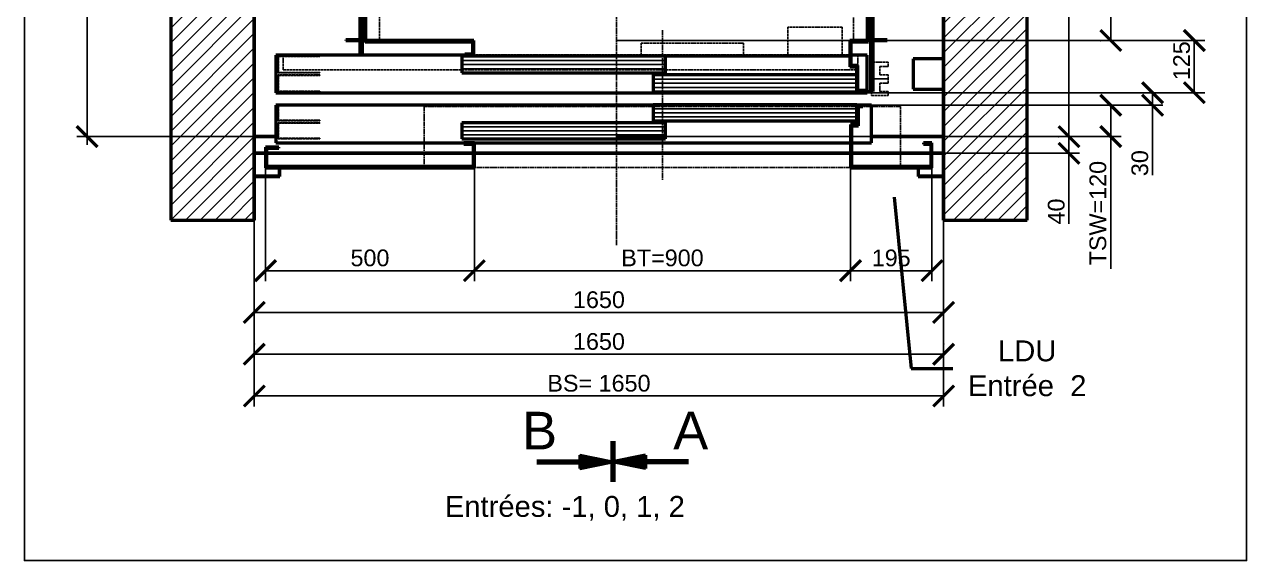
# Model space of a CAD drawing. Header units: millimetres. Extents: x -113 to 79205, y -11371 to 28902.
# Drawn here: x 42621 to 45546, y -100 to 1183 of the extents above; entities that cross this region are included whole.
import ezdxf

# ---------------------------------------------------------------- set-up
doc = ezdxf.new("R2010")
doc.units = ezdxf.units.MM
doc.linetypes.add('AM_ISO02W050', pattern=[7.5, 6, -1.5])
doc.linetypes.add('AM_ISO08W050', pattern=[18, 12, -1.5, 3, -1.5])
for name, color, linetype, lineweight in [('AM_0', 7, 'Continuous', 50), ('AM_5', 3, 'Continuous', 25), ('AM_6', 2, 'Continuous', 35), ('LDCar-AM_0', 7, 'Continuous', 50), ('LDCar-AM_3', 6, 'AM_ISO02W050', 25), ('LDCar-AM_6', 2, 'Continuous', 35), ('LDCar-AM_7', 4, 'AM_ISO08W050', 25), ('LDCar-AM_8', 1, 'Continuous', 25), ('LDCarFrame-AM_0', 7, 'Continuous', 50), ('LDCarFrame-AM_3', 6, 'AM_ISO02W050', 25), ('LDCarFrame-AM_6', 2, 'Continuous', 35), ('LDShaft-AM_0', 7, 'Continuous', 50), ('LDShaft-AM_5', 3, 'Continuous', 25), ('LDShaft-AM_6', 2, 'Continuous', 35), ('LDShaft-AM_7', 4, 'AM_ISO08W050', 25), ('LDShaft-AM_8', 1, 'Continuous', 25)]:
    doc.layers.add(name, color=color, linetype=linetype, lineweight=lineweight)
doc.layers.add('AM_VIEWS', color=1, linetype='Continuous', lineweight=25, plot=False)
doc.styles.add('LD', font='ARIALUNI.TTF')
doc.styles.get("Standard").update_dxf_attribs({"font": 'ARIALUNI.TTF'})
doc.dimstyles.new('LIFT', dxfattribs={"dimtxt": 2.5, "dimasz": 2.5, "dimexe": 1.25, "dimexo": 0, "dimgap": 0.5, "dimtad": 1, "dimdec": 0, "dimzin": 1, "dimdsep": 46, "dimtxsty": 'LD', "dimblk": 'ARCHTICK', "dimcen": 0, "dimdle": 1, "dimclrd": 3, "dimclre": 3, "dimclrt": 4, "dimadec": 0, "dimazin": 0, "dimtp": 0.1, "dimtm": 0.1, "dimtfac": 0.71, "dimtdec": 0, "dimtix": 1, "dimtmove": 0, "dimatfit": 3, "dimfxl": 1, "dimtolj": 1, "dimarcsym": 0})

# ---------------------------------------------------------------- blocks, each defined once
blk = doc.blocks.new('LD_20150423125455_000000A2')
at = {"layer": 'LDShaft-AM_8'}
for p, q in [((-200, 1779.9), (-19.9, 1960)), ((-200, 1815.3), (-55.3, 1960)), ((-200, 1850.6), (-90.6, 1960)), ((-200, 1886), (-126, 1960)), ((-200, 1921.3), (-161.3, 1960)), ((-200, 1956.7), (-196.7, 1960)), ((1650, 1791.4), (1818.6, 1960)), ((1650, 1826.8), (1783.2, 1960)), ((1650, 1862.1), (1747.9, 1960)), ((1650, 1897.5), (1712.5, 1960)), ((1650, 1932.8), (1677.2, 1960)), ((-200, 1744.5), (0, 1944.5)), ((1650, 1756.1), (1850, 1956.1)), ((-200, 1709.2), (0, 1909.2)), ((1650, 1720.7), (1850, 1920.7)), ((-200, 1673.8), (0, 1873.8)), ((1650, 1685.4), (1850, 1885.4)), ((1650, 1650), (1850, 1850)), ((1650, 1650), (1850, 1850)), ((-200, 1638.5), (0, 1838.5)), ((1650, 1614.6), (1850, 1814.6)), ((-200, 1603.1), (0, 1803.1)), ((-200, 1567.8), (0, 1767.8)), ((1650, 1579.3), (1850, 1779.3)), ((-200, 1532.4), (0, 1732.4)), ((1650, 1543.9), (1850, 1743.9)), ((-200, 1497.1), (0, 1697.1)), ((1650, 1508.6), (1850, 1708.6)), ((1650, 1473.2), (1850, 1673.2)), ((-200, 1461.7), (0, 1661.7)), ((-200, 1426.3), (0, 1626.3)), ((1650, 1437.9), (1850, 1637.9)), ((-200, 1391), (0, 1591)), ((1650, 1402.5), (1850, 1602.5)), ((-200, 1355.6), (0, 1555.6)), ((1650, 1367.2), (1850, 1567.2)), ((1650, 1331.8), (1850, 1531.8)), ((-200, 1320.3), (0, 1520.3)), ((1650, 1296.4), (1850, 1496.4)), ((-200, 1284.9), (0, 1484.9)), ((-200, 1249.6), (0, 1449.6)), ((1650, 1261.1), (1850, 1461.1)), ((-200, 1214.2), (0, 1414.2)), ((1650, 1225.7), (1850, 1425.7)), ((-200, 1178.9), (0, 1378.9)), ((1650, 1190.4), (1850, 1390.4)), ((1650, 1155), (1850, 1355)), ((-200, 1143.5), (0, 1343.5)), ((1650, 1119.7), (1850, 1319.7)), ((-200, 1108.1), (0, 1308.1)), ((-200, 1072.8), (0, 1272.8)), ((1650, 1084.3), (1850, 1284.3)), ((-200, 1037.4), (0, 1237.4)), ((1650, 1049), (1850, 1249)), ((-200, 1002.1), (0, 1202.1)), ((1650, 1013.6), (1850, 1213.6)), ((1650, 978.2), (1850, 1178.2)), ((-200, 966.7), (0, 1166.7)), ((1650, 942.9), (1850, 1142.9)), ((-200, 931.4), (0, 1131.4)), ((-200, 896), (0, 1096)), ((1650, 907.5), (1850, 1107.5)), ((-200, 860.7), (0, 1060.7)), ((1650, 872.2), (1850, 1072.2)), ((-200, 825.3), (0, 1025.3)), ((1650, 836.8), (1850, 1036.8)), ((1650, 801.5), (1850, 1001.5)), ((-200, 789.9), (0, 989.9)), ((1650, 766.1), (1850, 966.1)), ((-200, 754.6), (0, 954.6)), ((-200, 719.2), (0, 919.2)), ((1650, 730.8), (1850, 930.8)), ((-200, 683.9), (0, 883.9)), ((1650, 695.4), (1850, 895.4)), ((-200, 648.5), (0, 848.5)), ((1650, 660.1), (1850, 860.1)), ((1650, 624.7), (1850, 824.7)), ((-200, 613.2), (0, 813.2)), ((-200, 577.8), (0, 777.8)), ((1650, 589.3), (1850, 789.3)), ((-200, 542.5), (0, 742.5)), ((1650, 554), (1850, 754)), ((-200, 507.1), (0, 707.1)), ((1650, 518.6), (1850, 718.6)), ((1650, 483.3), (1850, 683.3)), ((-200, 471.8), (0, 671.8)), ((1650, 447.9), (1850, 647.9)), ((-200, 436.4), (0, 636.4)), ((-200, 401), (0, 601)), ((1650, 412.6), (1850, 612.6)), ((-200, 365.7), (0, 565.7)), ((1650, 377.2), (1850, 577.2)), ((-200, 330.3), (0, 530.3)), ((1650, 341.9), (1850, 541.9)), ((1650, 306.5), (1850, 506.5)), ((-200, 295), (0, 495)), ((1650, 271.1), (1850, 471.1)), ((-200, 259.6), (0, 459.6)), ((-200, 224.3), (0, 424.3)), ((1650, 235.8), (1850, 435.8)), ((-200, 188.9), (0, 388.9)), ((1650, 200.4), (1850, 400.4)), ((-200, 153.6), (0, 353.6)), ((1650, 165.1), (1850, 365.1)), ((1650, 129.7), (1850, 329.7)), ((-200, 118.2), (0, 318.2)), ((1650, 94.4), (1850, 294.4)), ((-200, 82.8), (0, 282.8)), ((-200, 47.5), (0, 247.5)), ((1650, 59), (1850, 259)), ((-200, 12.1), (0, 212.1)), ((1650, 23.7), (1850, 223.7)), ((-200, -23.2), (0, 176.8)), ((1650, -11.7), (1850, 188.3)), ((1650, -47.1), (1850, 152.9)), ((-200, -58.6), (0, 141.4)), ((1650, -82.4), (1850, 117.6)), ((-200, -93.9), (0, 106.1)), ((-200, -129.3), (0, 70.7)), ((1650, -117.8), (1850, 82.2)), ((-200, -164.6), (0, 35.4)), ((1650, -153.1), (1850, 46.9)), ((-200, -200), (0, 0)), ((-200, -200), (0, 0)), ((1650, -188.5), (1850, 11.5)), ((1673.8, -200), (1850, -23.8)), ((-164.6, -200), (0, -35.4)), ((-129.3, -200), (0, -70.7)), ((1709.2, -200), (1850, -59.2)), ((-93.9, -200), (0, -106.1)), ((1744.5, -200), (1850, -94.5)), ((-58.6, -200), (0, -141.4)), ((1779.9, -200), (1850, -129.9)), ((1815.3, -200), (1850, -165.3)), ((-23.2, -200), (0, -176.8))]:
    blk.add_line(p, q, dxfattribs=at)
blk = doc.blocks.new('DWGSECTION_AABB')
for p, q in [((-0.07, -2.65), (-0.07, 2.74)), ((-0.02, -2.65), (-0.02, 2.74)), ((0.03, -2.65), (0.03, 2.74)), ((0.07, -2.65), (0.07, 2.74)), ((0.12, -2.65), (0.12, 2.74)), ((0.16, -2.65), (0.16, 2.74)), ((0.21, -2.65), (0.21, 2.74)), ((-10.08, 0.14), (-0.7, 0.14)), ((-10.08, 0.09), (-0.47, 0.09)), ((-10.08, 0.05), (-0.23, 0.05)), ((-10.08, 0), (0, 0)), ((-4.36, 0.87), (0, 0)), ((-4.36, 0.87), (-4.36, 0)), ((-4.36, 0.84), (-4.21, 0.84)), ((-4.36, 0.79), (-3.98, 0.79)), ((-4.36, 0.74), (-3.74, 0.74)), ((-4.36, 0.7), (-3.51, 0.7)), ((-4.36, 0.65), (-3.27, 0.65)), ((-4.36, 0.6), (-3.04, 0.6)), ((-4.36, 0.56), (-2.81, 0.56)), ((-4.36, 0.51), (-2.57, 0.51)), ((-4.36, 0.46), (-2.34, 0.46)), ((-4.36, 0.42), (-2.1, 0.42)), ((-4.36, 0.37), (-1.87, 0.37)), ((-4.36, 0.33), (-1.64, 0.33)), ((-4.36, 0.28), (-1.4, 0.28)), ((-4.36, 0.23), (-1.17, 0.23)), ((-4.36, 0.19), (-0.94, 0.19)), ((-4.36, 0), (-4.36, -0.87)), ((-4.36, -0.87), (0, 0)), ((4.36, 0.87), (0, 0)), ((4.36, -0.87), (0, 0)), ((10.08, 0), (0, 0)), ((10.08, 0.05), (0.23, 0.05)), ((10.08, 0.09), (0.47, 0.09)), ((10.08, 0.14), (0.7, 0.14)), ((4.36, 0.19), (0.94, 0.19)), ((4.36, 0.23), (1.17, 0.23)), ((4.36, 0.28), (1.4, 0.28)), ((4.36, 0.33), (1.64, 0.33)), ((4.36, 0.37), (1.87, 0.37)), ((4.36, 0.42), (2.1, 0.42)), ((4.36, 0.46), (2.34, 0.46)), ((4.36, 0.51), (2.57, 0.51)), ((4.36, 0.56), (2.81, 0.56)), ((4.36, 0.6), (3.04, 0.6)), ((4.36, 0.65), (3.27, 0.65)), ((4.36, 0.7), (3.51, 0.7)), ((4.36, 0.74), (3.74, 0.74)), ((4.36, 0.87), (4.36, 0)), ((4.36, 0), (4.36, -0.87)), ((-10.08, -0.05), (-0.23, -0.05)), ((-10.08, -0.09), (-0.47, -0.09)), ((-10.08, -0.14), (-0.7, -0.14)), ((-4.36, -0.19), (-0.94, -0.19)), ((-4.36, -0.23), (-1.17, -0.23)), ((-4.36, -0.28), (-1.4, -0.28)), ((-4.36, -0.33), (-1.64, -0.33)), ((-4.36, -0.37), (-1.87, -0.37)), ((-4.36, -0.42), (-2.1, -0.42)), ((-4.36, -0.46), (-2.34, -0.46)), ((-4.36, -0.51), (-2.57, -0.51)), ((-4.36, -0.56), (-2.81, -0.56)), ((-4.36, -0.6), (-3.04, -0.6)), ((-4.36, -0.65), (-3.27, -0.65)), ((-4.36, -0.7), (-3.51, -0.7)), ((-4.36, -0.74), (-3.74, -0.74)), ((-4.36, -0.79), (-3.98, -0.79)), ((-4.36, -0.84), (-4.21, -0.84)), ((10.08, -0.05), (0.23, -0.05)), ((10.08, -0.09), (0.47, -0.09)), ((10.08, -0.14), (0.7, -0.14)), ((4.36, -0.19), (0.94, -0.19)), ((4.36, -0.23), (1.17, -0.23)), ((4.36, -0.28), (1.4, -0.28)), ((4.36, -0.33), (1.64, -0.33)), ((4.36, -0.37), (1.87, -0.37)), ((4.36, -0.42), (2.1, -0.42)), ((4.36, -0.46), (2.34, -0.46)), ((4.36, -0.51), (2.57, -0.51)), ((4.36, -0.56), (2.81, -0.56)), ((4.36, -0.6), (3.04, -0.6)), ((4.36, -0.65), (3.27, -0.65)), ((4.36, -0.7), (3.51, -0.7)), ((4.36, -0.74), (3.74, -0.74)), ((4.36, -0.79), (3.98, -0.79)), ((4.36, -0.84), (4.21, -0.84))]:
    blk.add_line(p, q)
for s, p in [('B', (-12.04, 1.65)), ('A', (8.06, 1.66))]:
    blk.add_text(s, height=5).set_placement(p)
blk = doc.blocks.new('LD_20150423125455_000000A3')
at = {"layer": 'LDShaft-AM_0'}
for p, q in [((1531.4, -144.7), (1572.3, -555)), ((1572.3, -555), (1672.3, -555))]:
    blk.add_line(p, q, dxfattribs=at)
blk.add_solid([(1524.5, -75), (1543, -143.5), (1519.8, -145.8), (1524.5, -75)], dxfattribs=at)
at = {"layer": 'LDShaft-AM_0', "insert": (1850, -555), "char_height": 50, "attachment_point": 5, "style": 'LD'}
blk.add_mtext('\\fArial Unicode MS|b0|i0|u0;\\C256;LDU\\PEntrée  2', dxfattribs=at)
blk = doc.blocks.new('LD_20150423125455_000000A5')
at = {"layer": 'LDShaft-AM_0'}
for p, q in [((0, 1960), (-200, 1960)), ((-200, 1960), (-200, -200)), ((0, 1960), (0, 1855.5)), ((0, -200), (0, 1960)), ((1650, 1855.5), (1650, 1960)), ((1757.5, 1960), (1650, 1960)), ((1650, 1960), (1650, -40)), ((1782.5, 1960), (1757.5, 1960)), ((1850, 1960), (1782.5, 1960)), ((1850, -200), (1850, 1960)), ((0, 1785), (0, 1760)), ((1, 1800), (27, 1800)), ((30, 1800), (524, 1800)), ((527, 1800), (1427, 1800)), ((1430, 1800), (1619, 1800)), ((1622, 1800), (1649, 1800)), ((1650, 1760), (1650, 1785)), ((0, 1760), (0, 1470)), ((0, 1760), (52, 1760)), ((1477, 1760), (1650, 1760)), ((1650, 1002.5), (1650, 1760)), ((0, 1320), (0, 440)), ((1650, 531), (1650, 757.5)), ((1650, 186.5), (1650, 509)), ((0, 290), (0, 0)), ((1650, 0), (1650, 113.5)), ((0, 0), (52, 0)), ((52, 0), (0, 0)), ((0, 0), (0, -25)), ((1477, 0), (1650, 0)), ((1650, 0), (1477, 0)), ((1650, -25), (1650, 0)), ((1, -40), (27, -40)), ((27, -40), (1, -40)), ((30, -40), (524, -40)), ((524, -40), (30, -40)), ((527, -40), (1427, -40)), ((1427, -40), (527, -40)), ((1430, -40), (1619, -40)), ((1619, -40), (1430, -40)), ((1622, -40), (1649, -40)), ((1649, -40), (1622, -40)), ((1650, -40), (1650, -200)), ((0, -95.5), (0, -200)), ((1650, -200), (1650, -95.5)), ((-200, -200), (0, -200)), ((1650, -200), (1757.5, -200)), ((1757.5, -200), (1782.5, -200)), ((1782.5, -200), (1850, -200))]:
    blk.add_line(p, q, dxfattribs=at)
blk = doc.blocks.new('LD_20150423125455_000000B1')
at = {"layer": 'LDShaft-AM_7'}
for p, q in [((0, -1140), (0, 1140)), ((-1127, 0), (1043, 0))]:
    blk.add_line(p, q, dxfattribs=at)
blk = doc.blocks.new('_ArchTick')
at = {"color": 0, "linetype": 'ByBlock', "const_width": 0.15}
blk.add_lwpolyline([(-0.5, -0.5), (0.5, 0.5)], dxfattribs=at)
blk = doc.blocks.new('*D283')
at = {"layer": 'LDShaft-AM_5', "color": 3, "transparency": 16777216}
for p, q in [((44037.9, 1795), (45145.9, 1795)), ((45120.9, 1795), (45120.9, 915)), ((44037.9, 915), (45145.9, 915))]:
    blk.add_line(p, q, dxfattribs=at)
for p in [(44038.1, 1795), (44038.1, 915)]:
    blk.add_point(p, dxfattribs=at)
at = {"layer": 'LDShaft-AM_5', "color": 3, "transparency": 16777216, "xscale": 50, "yscale": 50, "zscale": 50}
for p, rotation in [((45120.9, 1795), 90), ((45120.9, 915), 270)]:
    blk.add_blockref('_ArchTick', p, dxfattribs=dict(at, rotation=rotation))
at = {"layer": 'LDShaft-AM_5', "color": 4, "transparency": 16777216, "insert": (45110.9, 1355), "char_height": 40, "attachment_point": 8, "rotation": 90, "style": 'LD'}
blk.add_mtext('880', dxfattribs=at)
blk = doc.blocks.new('LD_20150423125455_000000B3')
at = {"layer": 'LDCar-AM_0'}
for p, q in [((597.5, 773), (576, 773)), ((576, 773), (576, 713)), ((579, 770), (597.5, 770)), ((579, 710), (579, 770)), ((597.5, 770), (597.5, 773)), ((576, 713), (560, 713)), ((560, 713), (560, 650)), ((563, 710), (579, 710)), ((563, 653), (563, 710)), ((-340, 685.5), (-361.5, 685.5)), ((-361.5, 685.5), (-361.5, 682.5)), ((-361.5, 682.5), (-343, 682.5)), ((-343, 682.5), (-343, 653)), ((560, 686.5), (-341.5, 686.5)), ((-341.5, 686.5), (-341.5, 685.5)), ((-340, 650), (-340, 685.5)), ((-603, 653), (-603, 70)), ((-343, 653), (-603, 653)), ((-600, 70), (-600, 650)), ((-600, 650), (-340, 650)), ((560, 650), (600, 650)), ((603, 653), (563, 653)), ((600, 650), (600, 70)), ((603, 70), (603, 653)), ((-603, -70), (-603, -651.5)), ((-600, -651.5), (-600, -70)), ((600, -70), (600, -650)), ((603, -653), (603, -70)), ((-603, -651.5), (-600, -651.5)), ((-341.5, -650), (-601.5, -650)), ((-601.5, -650), (-601.5, -653)), ((-601.5, -653), (-344.5, -653)), ((-344.5, -653), (-344.5, -682.5)), ((-341.5, -685.5), (-341.5, -650)), ((558.5, -650), (558.5, -713)), ((600, -650), (558.5, -650)), ((561.5, -710), (561.5, -653)), ((561.5, -653), (603, -653)), ((-344.5, -682.5), (-363, -682.5)), ((-363, -682.5), (-363, -685.5)), ((-363, -685.5), (-341.5, -685.5)), ((-343, -685.5), (-343, -686.5)), ((-343, -686.5), (558.5, -686.5)), ((558.5, -713), (574.5, -713)), ((577.5, -710), (561.5, -710)), ((574.5, -713), (574.5, -773)), ((577.5, -770), (577.5, -710)), ((574.5, -773), (596, -773)), ((596, -770), (577.5, -770)), ((596, -773), (596, -770))]:
    blk.add_line(p, q, dxfattribs=at)
blk = doc.blocks.new('LD_20150423125455_000000B4')
at = {"layer": 'LDCarFrame-AM_0'}
for p, q in [((-647.5, 650), (-647.5, 648)), ((-612.5, 650), (-647.5, 650)), ((-647.5, 648), (-614.5, 648)), ((-614.5, 648), (-614.5, 532)), ((-612.5, 530), (-612.5, 650)), ((-606, 650), (-609, 650)), ((-609, 650), (-609, 284)), ((-606, 284), (-606, 650)), ((609, 650), (606, 650)), ((606, 650), (606, 284)), ((609, 284), (609, 650)), ((647.5, 650), (612.5, 650)), ((612.5, 650), (612.5, 530)), ((614.5, 648), (647.5, 648)), ((614.5, 532), (614.5, 648)), ((647.5, 648), (647.5, 650)), ((-647.5, 532), (-647.5, 530)), ((-614.5, 532), (-647.5, 532)), ((-647.5, 530), (-612.5, 530)), ((612.5, 530), (647.5, 530)), ((647.5, 532), (614.5, 532)), ((647.5, 530), (647.5, 532)), ((-603, 289), (-609, 289)), ((-609, 289), (-609, 131)), ((-609, 284), (-606, 284)), ((609, 289), (603, 289)), ((606, 284), (609, 284)), ((609, 131), (609, 289)), ((-609, 125), (-614, 125)), ((-614, 125), (-614, 118)), ((-603, 131), (-609, 131)), ((-609, 131), (-609, 70)), ((-609, 131), (-603, 131)), ((609, 131), (603, 131)), ((603, 131), (609, 131)), ((609, 70), (609, 131)), ((614, 125), (609, 125)), ((614, 118), (614, 125)), ((619, 100), (615, 100)), ((619, 52), (619, 100)), ((-530.5, 70), (-613.5, 70)), ((-613.5, 70), (-613.5, -70)), ((-503.5, 70), (-530.5, 70)), ((-530.5, 70), (-530.5, -70)), ((-530.5, -70), (-530.5, 70)), ((-503.5, -70), (-503.5, 70)), ((530.5, 70), (503.5, 70)), ((503.5, 70), (503.5, -70)), ((530.5, -70), (530.5, 70)), ((613.5, 70), (530.5, 70)), ((530.5, 70), (530.5, -70)), ((613.5, -70), (613.5, 70)), ((619, -100), (619, -52)), ((-613.5, -70), (-530.5, -70)), ((-609, -70), (-609, -131)), ((-530.5, -70), (-503.5, -70)), ((503.5, -70), (530.5, -70)), ((530.5, -70), (613.5, -70)), ((609, -131), (609, -70)), ((615, -100), (619, -100)), ((-614, -118), (-614, -125)), ((-614, -125), (-609, -125)), ((-609, -131), (-603, -131)), ((-609, -131), (-609, -289)), ((-603, -131), (-609, -131)), ((603, -131), (609, -131)), ((609, -131), (603, -131)), ((609, -125), (614, -125)), ((609, -289), (609, -131)), ((614, -125), (614, -118)), ((-606, -284), (-609, -284)), ((-609, -284), (-609, -650)), ((-609, -289), (-603, -289)), ((-606, -650), (-606, -284)), ((603, -289), (609, -289)), ((609, -284), (606, -284)), ((606, -284), (606, -650)), ((609, -650), (609, -284)), ((-647.5, -530), (-647.5, -532)), ((-612.5, -530), (-647.5, -530)), ((-647.5, -532), (-614.5, -532)), ((-614.5, -532), (-614.5, -648)), ((-612.5, -650), (-612.5, -530)), ((647.5, -530), (612.5, -530)), ((612.5, -530), (612.5, -650)), ((614.5, -532), (647.5, -532)), ((614.5, -648), (614.5, -532)), ((647.5, -532), (647.5, -530)), ((-647.5, -648), (-647.5, -650)), ((-614.5, -648), (-647.5, -648)), ((-647.5, -650), (-612.5, -650)), ((-609, -650), (-606, -650)), ((606, -650), (609, -650)), ((612.5, -650), (647.5, -650)), ((647.5, -648), (614.5, -648)), ((647.5, -650), (647.5, -648))]:
    blk.add_line(p, q, dxfattribs=at)
at = {"layer": 'LDCarFrame-AM_3'}
for p, q in [((-607, 648), (-610, 648)), ((-610, 648), (-610, -648)), ((-607, -648), (-607, 648)), ((-567, 648), (-607, 648)), ((-607, 648), (-607, -648)), ((-567, -648), (-567, 648)), ((607, 648), (567, 648)), ((567, 648), (567, 45)), ((610, 648), (607, 648)), ((607, 648), (607, 45)), ((607, 45), (607, 648)), ((610, 45), (610, 648)), ((480, 45), (460, 45)), ((460, 45), (460, -45)), ((480, 45), (480, 44.6)), ((678, 45), (480, 45)), ((480, -45), (480, 45)), ((480, 44.6), (480, 43.5)), ((480, 43.5), (480, 41.9)), ((480, 41.9), (480, 40)), ((480, 40), (480, 38.1)), ((480, 38.1), (480, 36.5)), ((480, 36.5), (480, 35.4)), ((480, 35.4), (480, 35)), ((480, 35), (678, 35)), ((567, 35), (567, -648)), ((607, 35), (607, -648)), ((607, -648), (607, 35)), ((610, -648), (610, 35)), ((678, 44.6), (678, 45)), ((678, 43.5), (678, 44.6)), ((678, 41.9), (678, 43.5)), ((678, 40), (678, 41.9)), ((678, 38.1), (678, 40)), ((678, 36.5), (678, 38.1)), ((678, 35.4), (678, 36.5)), ((678, 35), (678, 35.4)), ((460, -45), (480, -45)), ((-610, -648), (-607, -648)), ((-607, -648), (-567, -648)), ((567, -648), (607, -648)), ((607, -648), (610, -648))]:
    blk.add_line(p, q, dxfattribs=at)
blk = doc.blocks.new('*D306')
at = {"layer": 'LDShaft-AM_5', "color": 3, "transparency": 16777216}
for p, q in [((44037.9, 1145), (45445.9, 1145)), ((45420.9, 1145), (45420.9, 1020)), ((44037.9, 1020), (45445.9, 1020))]:
    blk.add_line(p, q, dxfattribs=at)
for p in [(44038.1, 1145), (44038.1, 1020)]:
    blk.add_point(p, dxfattribs=at)
at = {"layer": 'LDShaft-AM_5', "color": 3, "transparency": 16777216, "xscale": 50, "yscale": 50, "zscale": 50}
for p, rotation in [((45420.9, 1145), 270), ((45420.9, 1020), 90)]:
    blk.add_blockref('_ArchTick', p, dxfattribs=dict(at, rotation=rotation))
at = {"layer": 'LDShaft-AM_5', "color": 4, "transparency": 16777216, "insert": (45410.9, 1081), "char_height": 40, "attachment_point": 8, "rotation": 90, "style": 'LD'}
blk.add_mtext('  125', dxfattribs=at)
blk = doc.blocks.new('*D309')
at = {"layer": 'LDShaft-AM_5', "color": 3, "transparency": 16777216}
for p, q in [((45195.9, 2445), (45245.9, 2445)), ((45220.9, 2445), (45220.9, 1145)), ((45195.9, 1145), (45245.9, 1145))]:
    blk.add_line(p, q, dxfattribs=at)
for p in [(45196.1, 2445), (45196.1, 1145)]:
    blk.add_point(p, dxfattribs=at)
at = {"layer": 'LDShaft-AM_5', "color": 3, "transparency": 16777216, "xscale": 50, "yscale": 50, "zscale": 50}
for p, rotation in [((45220.9, 2445), 90), ((45220.9, 1145), 270)]:
    blk.add_blockref('_ArchTick', p, dxfattribs=dict(at, rotation=rotation))
at = {"layer": 'LDShaft-AM_5', "color": 4, "transparency": 16777216, "insert": (45210.9, 1795), "char_height": 40, "attachment_point": 8, "rotation": 90, "style": 'LD'}
blk.add_mtext('TK= 1300', dxfattribs=at)
blk = doc.blocks.new('LD_20150423125455_000000C3')
at = {"layer": 'LDCar-AM_0'}
for p, q in [((-719, 125), (-724, 125)), ((-724, 125), (-724, 90)), ((-719, 125), (-719, 90)), ((-713, 125), (-719, 125)), ((-719, 90), (-719, 125)), ((499, 125), (493, 125)), ((499, 3), (499, 125)), ((504, 125), (499, 125)), ((499, 125), (499, 3)), ((504, 3), (504, 125)), ((-473, 90), (-925, 90)), ((-925, 90), (-925, 0)), ((490, 90), (451.5, 90)), ((490, 0), (490, 90)), ((7.45, 87.5), (-479.95, 87.5)), ((-479.95, 87.5), (-479.95, 47.5)), ((7.45, 47.5), (7.45, 87.5)), ((-479.95, 47.5), (7.45, 47.5)), ((464.5, 42.5), (-22.45, 42.5)), ((-22.45, 42.5), (-22.45, 2.5)), ((-925, 0), (490, 0)), ((-22.45, 2.5), (464.5, 2.5)), ((490, 3), (499, 3)), ((499, 3), (504, 3))]:
    blk.add_line(p, q, dxfattribs=at)
at = {"layer": 'LDCar-AM_3'}
for p, q in [((-820, 87.5), (-920, 87.5)), ((-920, 87.5), (-920, 47.5)), ((-919, 86.5), (-820, 86.5)), ((-919, 48.5), (-919, 86.5)), ((-820, 86.5), (-820, 87.5)), ((-920, 47.5), (-820, 47.5)), ((-820, 42.5), (-920, 42.5)), ((-920, 42.5), (-920, 2.5)), ((-820, 48.5), (-919, 48.5)), ((-919, 41.5), (-820, 41.5)), ((-919, 3.5), (-919, 41.5)), ((-820, 47.5), (-820, 48.5)), ((-820, 41.5), (-820, 42.5)), ((-920, 2.5), (-820, 2.5)), ((-820, 3.5), (-919, 3.5)), ((-820, 2.5), (-820, 3.5))]:
    blk.add_line(p, q, dxfattribs=at)
at = {"layer": 'LDCar-AM_7'}
blk.add_line((0, 150), (0, -210), dxfattribs=at)
at = {"layer": 'LDCar-AM_8'}
for p, q in [((-480, 77.5), (7.5, 77.5)), ((-480, 67.5), (7.5, 67.5)), ((-480, 57.5), (7.5, 57.5)), ((-22.5, 32.5), (465, 32.5)), ((-22.5, 22.5), (465, 22.5)), ((-22.5, 12.5), (465, 12.5))]:
    blk.add_line(p, q, dxfattribs=at)
blk = doc.blocks.new('LD_20150423125455_000000C4')
at = {"layer": 'LDCar-AM_3'}
for p, q in [((430, 67), (300, 67)), ((300, 67), (300, 1)), ((430, 1), (430, 67)), ((-907.5, 1), (-907.5, -35)), ((467.5, 1), (-907.5, 1)), ((-51, 29), (-51, 1)), ((194, 29), (-51, 29)), ((194, 1), (194, 29)), ((467.5, -35), (467.5, 1)), ((500, -17), (500, -57)), ((540, -17), (500, -17)), ((520, -47), (520, -27)), ((520, -27), (540, -27)), ((540, -27), (540, -17)), ((-907.5, -35), (467.5, -35)), ((500, -57), (500, -97)), ((540, -57), (500, -57)), ((500, -57), (540, -57)), ((540, -47), (520, -47)), ((540, -57), (540, -47)), ((540, -67), (540, -57)), ((520, -87), (520, -67)), ((520, -67), (540, -67)), ((540, -87), (520, -87)), ((540, -97), (540, -87)), ((500, -97), (540, -97))]:
    blk.add_line(p, q, dxfattribs=at)
blk = doc.blocks.new('LD_20150423125455_000000D3')
at = {"layer": 'AM_0'}
for p, q in [((0, 36.5), (-73, 36.5)), ((-73, 36.5), (-73, -36.5)), ((0, 36.5), (-73, 36.5)), ((-73, 36.5), (-73, -36.5)), ((0, -36.5), (0, 36.5)), ((0, -36.5), (0, 36.5)), ((-73, -36.5), (0, -36.5)), ((-73, -36.5), (0, -36.5))]:
    blk.add_line(p, q, dxfattribs=at)
blk = doc.blocks.new('*D339')
at = {"layer": 'LDShaft-AM_5', "color": 3, "transparency": 16777216}
for p, q in [((43170.9, 419), (43170.9, 369)), ((44820.9, 419), (44820.9, 369)), ((44820.9, 394), (43170.9, 394))]:
    blk.add_line(p, q, dxfattribs=at)
for p in [(43170.9, 418.8), (44820.9, 418.8)]:
    blk.add_point(p, dxfattribs=at)
at = {"layer": 'LDShaft-AM_5', "color": 3, "transparency": 16777216, "xscale": 50, "yscale": 50, "zscale": 50, "rotation": 180}
blk.add_blockref('_ArchTick', (43170.9, 394), dxfattribs=at)
at = {"layer": 'LDShaft-AM_5', "color": 3, "transparency": 16777216, "xscale": 50, "yscale": 50, "zscale": 50}
blk.add_blockref('_ArchTick', (44820.9, 394), dxfattribs=at)
at = {"layer": 'LDShaft-AM_5', "color": 4, "transparency": 16777216, "insert": (43995.9, 404), "char_height": 40, "attachment_point": 8, "style": 'LD'}
blk.add_mtext('1650', dxfattribs=at)
blk = doc.blocks.new('LD_20150423125455_000000D4')
at = {"layer": 'LDShaft-AM_0'}
for p, q in [((-976, 50), (-977, 50)), ((-977, 50), (-977, -20.5)), ((-976, -19.5), (-976, 50)), ((673, 50), (672, 50)), ((672, 50), (672, -19.5)), ((673, -20.5), (673, 50)), ((-916, 0), (-917, 0)), ((-917, 0), (-917, -19.5)), ((-916, -20.5), (-916, 0)), ((613, 0), (612, 0)), ((612, 0), (612, -20.5)), ((613, -19.5), (613, 0)), ((-977, -20.5), (-916, -20.5)), ((-917, -19.5), (-976, -19.5)), ((612, -20.5), (673, -20.5)), ((672, -19.5), (613, -19.5))]:
    blk.add_line(p, q, dxfattribs=at)
blk = doc.blocks.new('*D341')
at = {"layer": 'LDShaft-AM_5', "color": 3, "transparency": 16777216}
for p, q in [((45095.9, 915), (45145.9, 915)), ((45120.9, 915), (45120.9, 875)), ((43995.9, 875), (45145.9, 875)), ((45120.9, 875), (45120.9, 706.1))]:
    blk.add_line(p, q, dxfattribs=at)
for p in [(45096.1, 915), (43996.1, 875)]:
    blk.add_point(p, dxfattribs=at)
at = {"layer": 'LDShaft-AM_5', "color": 3, "transparency": 16777216, "xscale": 50, "yscale": 50, "zscale": 50, "rotation": 90}
blk.add_blockref('_ArchTick', (45120.9, 875), dxfattribs=at)
at = {"layer": 'LDShaft-AM_5', "color": 4, "transparency": 16777216, "insert": (45110.9, 735.6), "char_height": 40, "attachment_point": 8, "rotation": 90, "style": 'LD'}
blk.add_mtext('40', dxfattribs=at)
blk = doc.blocks.new('_NONE')
blk = doc.blocks.new('*D342')
at = {"layer": 'LDShaft-AM_5', "color": 3, "transparency": 16777216}
for p, q in [((43170.9, 715), (43170.9, 469)), ((44820.9, 715), (44820.9, 469)), ((44820.9, 494), (43170.9, 494))]:
    blk.add_line(p, q, dxfattribs=at)
for p in [(43170.9, 714.8), (44820.9, 714.8)]:
    blk.add_point(p, dxfattribs=at)
at = {"layer": 'LDShaft-AM_5', "color": 3, "transparency": 16777216, "xscale": 50, "yscale": 50, "zscale": 50, "rotation": 180}
blk.add_blockref('_ArchTick', (43170.9, 494), dxfattribs=at)
at = {"layer": 'LDShaft-AM_5', "color": 3, "transparency": 16777216, "xscale": 50, "yscale": 50, "zscale": 50}
blk.add_blockref('_ArchTick', (44820.9, 494), dxfattribs=at)
at = {"layer": 'LDShaft-AM_5', "color": 4, "transparency": 16777216, "insert": (43995.9, 504), "char_height": 40, "attachment_point": 8, "style": 'LD'}
blk.add_mtext('1650', dxfattribs=at)
blk = doc.blocks.new('LD_20150423125455_000000D6')
at = {"layer": 'LDCar-AM_0'}
for p, q in [((-22.45, 150), (-925, 150)), ((-925, 150), (-925, 60)), ((464.95, 151), (-22.45, 151)), ((-22.45, 151), (-22.45, 113)), ((464.95, 113), (464.95, 151)), ((466, 150), (464.95, 150)), ((480, 150), (466, 150)), ((466, 150), (466, 104)), ((469, 147), (480, 147)), ((469, 101), (469, 147)), ((500, 150), (480, 150)), ((480, 147), (480, 150)), ((500, 60), (500, 150)), ((7.45, 108), (-479.95, 108)), ((-479.95, 108), (-479.95, 70)), ((-22.45, 113), (464.95, 113)), ((7.45, 70), (7.45, 108)), ((450, 104), (450, 0)), ((466, 104), (450, 104)), ((453, 3), (453, 101)), ((453, 101), (469, 101)), ((-925, 60), (450, 60)), ((-479.95, 70), (7.45, 70)), ((-450, 60), (-475, 60)), ((-475, 60), (-475, 57)), ((-450, 0), (-450, 60)), ((453, 60), (500, 60)), ((645, 60), (625, 60)), ((625, 60), (625, 57)), ((645, 0), (645, 60)), ((-950, 50), (-950, 0)), ((-918, 50), (-950, 50)), ((-947, 3), (-947, 47)), ((-947, 47), (-918, 47)), ((-918, 47), (-918, 50)), ((-475, 57), (-453, 57)), ((-453, 57), (-453, 3)), ((625, 57), (642, 57)), ((642, 57), (642, 3)), ((-950, 0), (-450, 0)), ((-453, 3), (-947, 3)), ((450, 0), (645, 0)), ((642, 3), (453, 3))]:
    blk.add_line(p, q, dxfattribs=at)
at = {"layer": 'LDCar-AM_3'}
for p, q in [((-820, 151), (-920, 151)), ((-920, 151), (-920, 113)), ((-919, 150), (-820, 150)), ((-919, 114), (-919, 150)), ((-820, 150), (-820, 151)), ((-920, 113), (-820, 113)), ((-820, 108), (-920, 108)), ((-920, 108), (-920, 70)), ((-820, 114), (-919, 114)), ((-919, 107), (-820, 107)), ((-919, 71), (-919, 107)), ((-820, 113), (-820, 114)), ((-820, 107), (-820, 108)), ((-920, 70), (-820, 70)), ((-820, 71), (-919, 71)), ((-820, 70), (-820, 71))]:
    blk.add_line(p, q, dxfattribs=at)
at = {"layer": 'LDCar-AM_7'}
for p, q in [((-570, 147), (-570, 1)), ((570, 147), (-570, 147)), ((570, 1), (570, 147)), ((-570, 1), (570, 1))]:
    blk.add_line(p, q, dxfattribs=at)
at = {"layer": 'LDCar-AM_8'}
for p, q in [((-22.5, 141.5), (465, 141.5)), ((-22.5, 132), (465, 132)), ((-22.5, 122.5), (465, 122.5)), ((-480, 98.5), (7.5, 98.5)), ((-480, 89), (7.5, 89)), ((-480, 79.5), (7.5, 79.5))]:
    blk.add_line(p, q, dxfattribs=at)
blk = doc.blocks.new('*D344')
at = {"layer": 'LDShaft-AM_5', "color": 3, "transparency": 16777216}
for p, q in [((43697.9, 840), (43697.9, 569)), ((44597.9, 840), (44597.9, 569)), ((44597.9, 594), (43697.9, 594))]:
    blk.add_line(p, q, dxfattribs=at)
for p in [(43697.9, 839.8), (44597.9, 839.8)]:
    blk.add_point(p, dxfattribs=at)
at = {"layer": 'LDShaft-AM_5', "color": 3, "transparency": 16777216, "xscale": 50, "yscale": 50, "zscale": 50, "rotation": 180}
blk.add_blockref('_ArchTick', (43697.9, 594), dxfattribs=at)
at = {"layer": 'LDShaft-AM_5', "color": 3, "transparency": 16777216, "xscale": 50, "yscale": 50, "zscale": 50}
blk.add_blockref('_ArchTick', (44597.9, 594), dxfattribs=at)
at = {"layer": 'LDShaft-AM_5', "color": 4, "transparency": 16777216, "insert": (44147.9, 604), "char_height": 40, "attachment_point": 8, "style": 'LD'}
blk.add_mtext('BT=900', dxfattribs=at)
blk = doc.blocks.new('*D345')
at = {"layer": 'Defpoints', "color": 0, "transparency": 16777216}
for p in [(44147.9, 990), (45220.9, 990), (44147.9, 915)]:
    blk.add_point(p, dxfattribs=at)
at = {"layer": 'LDShaft-AM_5', "color": 3, "lineweight": -2, "transparency": 16777216}
for p, q in [((44147.9, 990), (45245.9, 990)), ((45220.9, 990), (45220.9, 895)), ((44147.9, 915), (45245.9, 915)), ((45220.9, 915), (45220.9, 598.7))]:
    blk.add_line(p, q, dxfattribs=at)
at = {"layer": 'LDShaft-AM_5', "color": 3, "lineweight": -2, "transparency": 16777216, "xscale": 50, "yscale": 50, "zscale": 50}
for p, rotation in [((45220.9, 990), 90), ((45220.9, 915), 270)]:
    blk.add_blockref('_ArchTick', p, dxfattribs=dict(at, rotation=rotation))
at = {"layer": 'LDShaft-AM_5', "color": 4, "transparency": 16777216, "insert": (45190.2, 731.8), "char_height": 40, "attachment_point": 5, "rotation": 90, "style": 'LD'}
blk.add_mtext('\\A1;TSW=120', dxfattribs=at)
blk = doc.blocks.new('*D346')
at = {"layer": 'LDShaft-AM_5', "color": 3, "transparency": 16777216}
for p, q in [((44147.9, 1020), (45345.9, 1020)), ((45320.9, 1020), (45320.9, 990)), ((44147.9, 990), (45345.9, 990)), ((45320.9, 990), (45320.9, 822.7))]:
    blk.add_line(p, q, dxfattribs=at)
for p in [(44148.1, 1020), (44148.1, 990)]:
    blk.add_point(p, dxfattribs=at)
at = {"layer": 'LDShaft-AM_5', "color": 3, "transparency": 16777216, "xscale": 50, "yscale": 50, "zscale": 50}
for p, rotation in [((45320.9, 1020), 270), ((45320.9, 990), 90)]:
    blk.add_blockref('_ArchTick', p, dxfattribs=dict(at, rotation=rotation))
at = {"layer": 'LDShaft-AM_5', "color": 4, "transparency": 16777216, "insert": (45310.9, 851.4), "char_height": 40, "attachment_point": 8, "rotation": 90, "style": 'LD'}
blk.add_mtext('30', dxfattribs=at)
blk = doc.blocks.new('*D347')
at = {"layer": 'LDShaft-AM_5', "color": 3, "transparency": 16777216}
for p, q in [((43197.9, 840), (43197.9, 569)), ((43697.9, 840), (43697.9, 569)), ((43697.9, 594), (43197.9, 594))]:
    blk.add_line(p, q, dxfattribs=at)
for p in [(43197.9, 839.8), (43697.9, 839.8)]:
    blk.add_point(p, dxfattribs=at)
at = {"layer": 'LDShaft-AM_5', "color": 3, "transparency": 16777216, "xscale": 50, "yscale": 50, "zscale": 50, "rotation": 180}
blk.add_blockref('_ArchTick', (43197.9, 594), dxfattribs=at)
at = {"layer": 'LDShaft-AM_5', "color": 3, "transparency": 16777216, "xscale": 50, "yscale": 50, "zscale": 50}
blk.add_blockref('_ArchTick', (43697.9, 594), dxfattribs=at)
at = {"layer": 'LDShaft-AM_5', "color": 4, "transparency": 16777216, "insert": (43447.9, 604), "char_height": 40, "attachment_point": 8, "style": 'LD'}
blk.add_mtext('500', dxfattribs=at)
blk = doc.blocks.new('*D348')
at = {"layer": 'LDShaft-AM_5', "color": 3, "transparency": 16777216}
for p, q in [((44597.9, 840), (44597.9, 569)), ((44792.9, 840), (44792.9, 569)), ((44792.9, 594), (44597.9, 594))]:
    blk.add_line(p, q, dxfattribs=at)
for p in [(44597.9, 839.8), (44792.9, 839.8)]:
    blk.add_point(p, dxfattribs=at)
at = {"layer": 'LDShaft-AM_5', "color": 3, "transparency": 16777216, "xscale": 50, "yscale": 50, "zscale": 50, "rotation": 180}
blk.add_blockref('_ArchTick', (44597.9, 594), dxfattribs=at)
at = {"layer": 'LDShaft-AM_5', "color": 3, "transparency": 16777216, "xscale": 50, "yscale": 50, "zscale": 50}
blk.add_blockref('_ArchTick', (44792.9, 594), dxfattribs=at)
at = {"layer": 'LDShaft-AM_5', "color": 4, "transparency": 16777216, "insert": (44695.4, 604), "char_height": 40, "attachment_point": 8, "style": 'LD'}
blk.add_mtext('195', dxfattribs=at)
blk = doc.blocks.new('*D349')
at = {"layer": 'LDShaft-AM_5', "color": 3, "transparency": 16777216}
for p, q in [((43170.9, 915), (43170.9, 269)), ((44820.9, 915), (44820.9, 269)), ((44820.9, 294), (43170.9, 294))]:
    blk.add_line(p, q, dxfattribs=at)
for p in [(43170.9, 914.8), (44820.9, 914.8)]:
    blk.add_point(p, dxfattribs=at)
at = {"layer": 'LDShaft-AM_5', "color": 3, "transparency": 16777216, "xscale": 50, "yscale": 50, "zscale": 50, "rotation": 180}
blk.add_blockref('_ArchTick', (43170.9, 294), dxfattribs=at)
at = {"layer": 'LDShaft-AM_5', "color": 3, "transparency": 16777216, "xscale": 50, "yscale": 50, "zscale": 50}
blk.add_blockref('_ArchTick', (44820.9, 294), dxfattribs=at)
at = {"layer": 'LDShaft-AM_5', "color": 4, "transparency": 16777216, "insert": (43995.9, 304), "char_height": 40, "attachment_point": 8, "style": 'LD'}
blk.add_mtext('BS= 1650', dxfattribs=at)
blk = doc.blocks.new('*D350')
at = {"layer": 'Defpoints', "color": 0, "transparency": 16777216}
for p in [(42770.9, 2675), (43170.9, 2675), (43170.9, 915)]:
    blk.add_point(p, dxfattribs=at)
at = {"layer": 'LDShaft-AM_5', "color": 3, "lineweight": -2, "transparency": 16777216}
for p, q in [((42770.9, 895), (42770.9, 2695)), ((43170.9, 2675), (42745.9, 2675)), ((43170.9, 915), (42745.9, 915))]:
    blk.add_line(p, q, dxfattribs=at)
at = {"layer": 'LDShaft-AM_5', "color": 3, "lineweight": -2, "transparency": 16777216, "xscale": 50, "yscale": 50, "zscale": 50}
for p, rotation in [((42770.9, 2675), 90), ((42770.9, 915), 270)]:
    blk.add_blockref('_ArchTick', p, dxfattribs=dict(at, rotation=rotation))
at = {"layer": 'LDShaft-AM_5', "color": 4, "transparency": 16777216, "insert": (42740.2, 1795), "char_height": 40, "attachment_point": 5, "rotation": 90, "style": 'LD'}
blk.add_mtext('\\A1;TS= 1850.', dxfattribs=at)
blk = doc.blocks.new('*D351')
at = {"layer": 'AM_5', "color": 3, "transparency": 16777216}
for p, q in [((43170.9, 915), (43170.9, 3221)), ((44037.9, 3171), (44037.9, 3221)), ((44037.9, 3196), (43170.9, 3196))]:
    blk.add_line(p, q, dxfattribs=at)
for p in [(44037.9, 3171.2), (43170.9, 915.2)]:
    blk.add_point(p, dxfattribs=at)
at = {"layer": 'AM_5', "color": 3, "transparency": 16777216, "xscale": 50, "yscale": 50, "zscale": 50, "rotation": 180}
blk.add_blockref('_ArchTick', (43170.9, 3196), dxfattribs=at)
at = {"layer": 'AM_5', "color": 3, "transparency": 16777216, "xscale": 50, "yscale": 50, "zscale": 50}
blk.add_blockref('_ArchTick', (44037.9, 3196), dxfattribs=at)
at = {"layer": 'AM_5', "color": 4, "transparency": 16777216, "insert": (43604.4, 3206), "char_height": 40, "attachment_point": 8, "style": 'LD'}
blk.add_mtext('867', dxfattribs=at)
blk = doc.blocks.new('*D352')
at = {"layer": 'AM_5', "color": 3, "transparency": 16777216}
for p, q in [((44037.9, 3171), (44037.9, 3221)), ((44820.9, 915), (44820.9, 3221)), ((44820.9, 3196), (44037.9, 3196))]:
    blk.add_line(p, q, dxfattribs=at)
for p in [(44037.9, 3171.2), (44820.9, 915.2)]:
    blk.add_point(p, dxfattribs=at)
at = {"layer": 'AM_5', "color": 3, "transparency": 16777216, "xscale": 50, "yscale": 50, "zscale": 50, "rotation": 180}
blk.add_blockref('_ArchTick', (44037.9, 3196), dxfattribs=at)
at = {"layer": 'AM_5', "color": 3, "transparency": 16777216, "xscale": 50, "yscale": 50, "zscale": 50}
blk.add_blockref('_ArchTick', (44820.9, 3196), dxfattribs=at)
at = {"layer": 'AM_5', "color": 4, "transparency": 16777216, "insert": (44429.4, 3206), "char_height": 40, "attachment_point": 8, "style": 'LD'}
blk.add_mtext('783', dxfattribs=at)

msp = doc.modelspace()

# ---------------------------------------------------------------- linework, layer by layer
at = {"layer": 'AM_VIEWS'}
msp.add_lwpolyline([(42620.9, 3714.8), (45545.9, 3714.8), (45545.9, -100), (42620.9, -100)], close=True, dxfattribs=at)

# ---------------------------------------------------------------- block references
at = {"layer": 'AM_6'}
msp.add_blockref('LD_20150423125455_000000D3', (44820.9, 1065), dxfattribs=at)
at = {"layer": 'LDCar-AM_6'}
for name, p in [('LD_20150423125455_000000B3', (44037.9, 1795)), ('LD_20150423125455_000000C4', (44147.9, 1110)), ('LD_20150423125455_000000C3', (44147.9, 1020)), ('LD_20150423125455_000000D6', (44147.9, 840))]:
    msp.add_blockref(name, p, dxfattribs=at)
at = {"layer": 'LDCarFrame-AM_6'}
msp.add_blockref('LD_20150423125455_000000B4', (44037.9, 1795), dxfattribs=at)
at = {"layer": 'LDShaft-AM_0', "xscale": 18, "yscale": 18, "zscale": 18}
msp.add_blockref('DWGSECTION_AABB', (44028.6, 136.4), dxfattribs=at)
at = {"layer": 'LDShaft-AM_6'}
for name, p in [('LD_20150423125455_000000B1', (44037.9, 1795)), ('LD_20150423125455_000000A2', (43170.9, 915)), ('LD_20150423125455_000000A5', (43170.9, 915)), ('LD_20150423125455_000000D4', (44147.9, 840)), ('LD_20150423125455_000000A3', (43170.9, 915))]:
    msp.add_blockref(name, p, dxfattribs=at)

# ---------------------------------------------------------------- texts
at = {"layer": 'LDShaft-AM_0', "insert": (43914.3, 25), "char_height": 50, "attachment_point": 5, "style": 'LD'}
msp.add_mtext('\\fArial Unicode MS|b0|i0|u0;\\C256;Entrées: -1, 0, 1, 2', dxfattribs=at)

# ---------------------------------------------------------------- dimensions: what is measured, and where the dimension line sits
at = {"layer": 'AM_5'}
for base, p1, p2, picture, middle in [((43604.4, 3196), (43170.9, 915), (44037.9, 3171), '*D351', (43604.4, 3196)), ((44429.4, 3196), (44037.9, 3171), (44820.9, 915), '*D352', (44429.4, 3196))]:
    dim = msp.add_linear_dim(base=base, p1=p1, p2=p2, dimstyle='LIFT', override={"dimscale": 20, "dimtxt": 2, "dimtix": 1}, dxfattribs=at)
    dim.commit()
    dim.dimension.update_dxf_attribs({"geometry": picture, "text_midpoint": middle})
at = {"layer": 'LDShaft-AM_5'}
for base, p1, p2, text, override, picture, middle in [((42770.9, 2675), (43170.9, 915), (43170.9, 2675), 'TS= 1850.', {"dimscale": 20, "dimtxt": 2, "dimpost": '', "dimtix": 1}, '*D350', (42740.2, 1795)), ((45220.9, 1795), (45195.9, 1145), (45195.9, 2445), 'TK= <>', {"dimscale": 20, "dimtxt": 2, "dimtix": 1}, '*D309', (45220.9, 1795)), ((45420.9, 1082.5), (44037.9, 1020), (44037.9, 1145), '  <>', {"dimscale": 20, "dimtxt": 2, "dimjust": 1, "dimtix": 0}, '*D306', (45420.9, 1082.5)), ((45220.9, 990), (44147.9, 915), (44147.9, 990), 'TSW=120', {"dimscale": 20, "dimtxt": 2, "dimjust": 1, "dimpost": '', "dimtix": 0}, '*D345', (45190.2, 731.8))]:
    dim = msp.add_linear_dim(base=base, p1=p1, p2=p2, angle=90, text=text, dimstyle='LIFT', override=override, dxfattribs=at)
    dim.commit()
    dim.dimension.update_dxf_attribs({"geometry": picture, "text_midpoint": middle})
for base, p1, p2, override, picture, middle in [((45120.9, 1355), (44037.9, 915), (44037.9, 1795), {"dimscale": 20, "dimtxt": 2, "dimtix": 1}, '*D283', (45120.9, 1355)), ((45320.9, 1005), (44147.9, 990), (44147.9, 1020), {"dimscale": 20, "dimtxt": 2, "dimjust": 1, "dimtix": 0}, '*D346', (45320.9, 1005)), ((45120.9, 895), (43995.9, 875), (45095.9, 915), {"dimscale": 20, "dimtxt": 2, "dimjust": 1, "dimblk2": 'NONE', "dimtix": 0}, '*D341', (45120.9, 895))]:
    dim = msp.add_linear_dim(base=base, p1=p1, p2=p2, angle=90, dimstyle='LIFT', override=override, dxfattribs=at)
    dim.commit()
    dim.dimension.update_dxf_attribs({"geometry": picture, "text_midpoint": middle})
for base, p1, p2, text, picture, middle in [((43995.9, 294), (43170.9, 915), (44820.9, 915), 'BS= <>', '*D349', (43995.9, 294)), ((44147.9, 594), (43697.9, 840), (44597.9, 840), 'BT=<>', '*D344', (44147.9, 594))]:
    dim = msp.add_linear_dim(base=base, p1=p1, p2=p2, text=text, dimstyle='LIFT', override={"dimscale": 20, "dimtxt": 2, "dimtix": 1}, dxfattribs=at)
    dim.commit()
    dim.dimension.update_dxf_attribs({"geometry": picture, "text_midpoint": middle})
for base, p1, p2, picture, middle in [((43447.9, 594), (43197.9, 840), (43697.9, 840), '*D347', (43447.9, 594)), ((44695.4, 594), (44597.9, 840), (44792.9, 840), '*D348', (44695.4, 594)), ((43995.9, 494), (43170.9, 715), (44820.9, 715), '*D342', (43995.9, 494)), ((43995.9, 394), (43170.9, 419), (44820.9, 419), '*D339', (43995.9, 394))]:
    dim = msp.add_linear_dim(base=base, p1=p1, p2=p2, dimstyle='LIFT', override={"dimscale": 20, "dimtxt": 2, "dimtix": 1}, dxfattribs=at)
    dim.commit()
    dim.dimension.update_dxf_attribs({"geometry": picture, "text_midpoint": middle})

doc.saveas('drawing.dxf')
